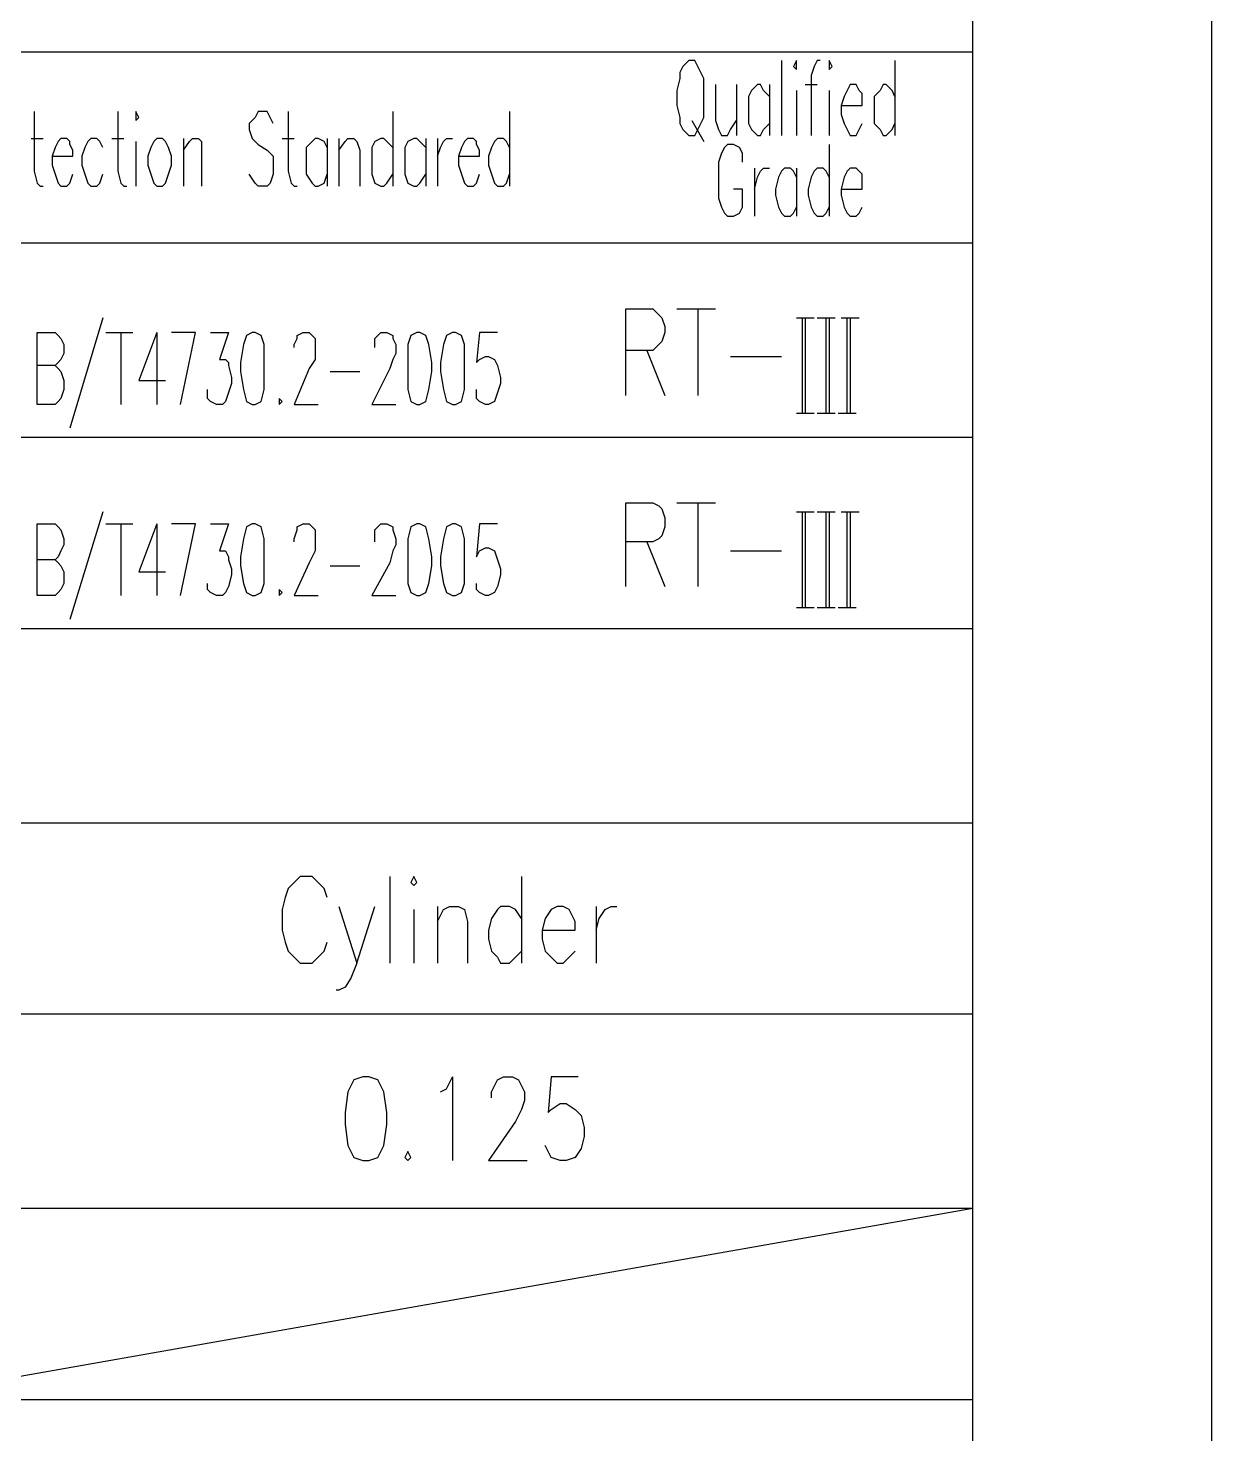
# Model space of a CAD drawing. Extents: x 13.06 to 16.25, y 9.33 to 13.85.
# Drawn here: x 15.986 to 16.25, y 12.8023 to 13.1159 of the extents above; entities that cross this region are included whole.
import ezdxf

# ---------------------------------------------------------------- set-up
doc = ezdxf.new("R2010")
doc.units = 0
doc.header["$MEASUREMENT"] = 0
doc.linetypes.add('AUSGEZOGEN', pattern=[0])
doc.layers.get('0').update_dxf_attribs({"linetype": 'AUSGEZOGEN'})

msp = doc.modelspace()

# ---------------------------------------------------------------- linework, layer by layer
for points in [[(13.056, 9.33067), (16.25, 9.33067), (16.25, 9.33067), (16.25, 13.85267), (16.25, 13.85267), (13.056, 13.85267), (13.056, 13.85267), (13.056, 9.33067), (13.056, 9.33067)], [(13.19, 9.384), (16.19667, 9.384), (16.19667, 9.384), (16.19667, 13.79933), (16.19667, 13.79933), (13.19, 13.79933), (13.19, 13.79933), (13.19, 9.384), (13.19, 9.384)], [(16.19667, 12.81), (16.19667, 13.79933)], [(15.71267, 13.11067), (16.19667, 13.11067)], [(16.13333, 13.10867), (16.132, 13.10733), (16.132, 13.10733), (16.13133, 13.106), (16.13133, 13.106), (16.13133, 13.10467), (16.13133, 13.10467), (16.13067, 13.102), (16.13067, 13.102), (16.13067, 13.09867), (16.13067, 13.09867), (16.13133, 13.096), (16.13133, 13.096), (16.13133, 13.09467), (16.13133, 13.09467), (16.132, 13.09333), (16.132, 13.09333), (16.13333, 13.092), (16.13333, 13.092), (16.13467, 13.092), (16.13467, 13.092), (16.13533, 13.09333), (16.13533, 13.09333), (16.136, 13.09467), (16.136, 13.09467), (16.13667, 13.096), (16.13667, 13.096), (16.13667, 13.10467), (16.13667, 13.10467), (16.136, 13.106), (16.136, 13.106), (16.13533, 13.10733), (16.13533, 13.10733), (16.13467, 13.10867), (16.13467, 13.10867), (16.13333, 13.10867), (16.13333, 13.10867)], [(16.154, 13.10867), (16.154, 13.092)], [(16.15667, 13.10733), (16.15733, 13.10667), (16.15733, 13.10667), (16.15733, 13.10867), (16.15733, 13.10867), (16.15667, 13.10733), (16.15667, 13.10733)], [(16.16267, 13.10867), (16.162, 13.10867), (16.162, 13.10867), (16.16133, 13.10733), (16.16133, 13.10733), (16.16067, 13.10533), (16.16067, 13.10533), (16.16067, 13.092)], [(16.16467, 13.10733), (16.16467, 13.10667), (16.16467, 13.10667), (16.16533, 13.10733), (16.16533, 13.10733), (16.16467, 13.10867), (16.16467, 13.10867), (16.16467, 13.10733), (16.16467, 13.10733)], [(16.17933, 13.10867), (16.17933, 13.092)], [(16.13933, 13.10333), (16.13933, 13.09533), (16.13933, 13.09533), (16.14, 13.09333), (16.14, 13.09333), (16.14067, 13.092), (16.14067, 13.092), (16.142, 13.092), (16.142, 13.092), (16.14267, 13.09333), (16.14267, 13.09333), (16.144, 13.09533)], [(16.144, 13.10333), (16.144, 13.092)], [(16.15133, 13.10067), (16.15, 13.102), (16.15, 13.102), (16.14933, 13.10333), (16.14933, 13.10333), (16.14867, 13.10333), (16.14867, 13.10333), (16.14733, 13.102), (16.14733, 13.102), (16.14667, 13.10067), (16.14667, 13.10067), (16.14667, 13.09467), (16.14667, 13.09467), (16.14733, 13.09333), (16.14733, 13.09333), (16.14867, 13.092), (16.14867, 13.092), (16.14933, 13.092), (16.14933, 13.092), (16.15, 13.09333), (16.15, 13.09333), (16.15133, 13.09467)], [(16.15133, 13.10333), (16.15133, 13.092)], [(16.15733, 13.102), (16.15733, 13.092)], [(16.15933, 13.10333), (16.162, 13.10333)], [(16.16467, 13.102), (16.16467, 13.092)], [(16.16733, 13.09867), (16.172, 13.09867), (16.172, 13.09867), (16.172, 13.1), (16.172, 13.1), (16.172, 13.10133), (16.172, 13.10133), (16.17133, 13.102), (16.17133, 13.102), (16.17067, 13.10333), (16.17067, 13.10333), (16.16933, 13.10333), (16.16933, 13.10333), (16.16867, 13.102), (16.16867, 13.102), (16.168, 13.10067), (16.168, 13.10067), (16.16733, 13.09867), (16.16733, 13.09867), (16.16733, 13.09667), (16.16733, 13.09667), (16.168, 13.09467), (16.168, 13.09467), (16.16867, 13.09333), (16.16867, 13.09333), (16.16933, 13.092), (16.16933, 13.092), (16.17067, 13.092), (16.17067, 13.092), (16.17133, 13.09333), (16.17133, 13.09333), (16.172, 13.09467)], [(16.17933, 13.10067), (16.17867, 13.102), (16.17867, 13.102), (16.17733, 13.10333), (16.17733, 13.10333), (16.17667, 13.10333), (16.17667, 13.10333), (16.176, 13.102), (16.176, 13.102), (16.17467, 13.10067), (16.17467, 13.10067), (16.17467, 13.09467), (16.17467, 13.09467), (16.176, 13.09333), (16.176, 13.09333), (16.17667, 13.092), (16.17667, 13.092), (16.17733, 13.092), (16.17733, 13.092), (16.17867, 13.09333), (16.17867, 13.09333), (16.17933, 13.09467)], [(15.98733, 13.09733), (15.98733, 13.084), (15.98733, 13.084), (15.988, 13.08133), (15.988, 13.08133), (15.98867, 13.08067), (15.98867, 13.08067), (15.98933, 13.08067)], [(16.006, 13.09733), (16.006, 13.084), (16.006, 13.084), (16.00667, 13.08133), (16.00667, 13.08133), (16.00733, 13.08067), (16.00733, 13.08067), (16.008, 13.08067)], [(16.01, 13.096), (16.01, 13.09533), (16.01, 13.09533), (16.01067, 13.096), (16.01067, 13.096), (16.01, 13.09733), (16.01, 13.09733), (16.01, 13.096), (16.01, 13.096)], [(16.04067, 13.09467), (16.04, 13.096), (16.04, 13.096), (16.03933, 13.09733), (16.03933, 13.09733), (16.03733, 13.09733), (16.03733, 13.09733), (16.03667, 13.096), (16.03667, 13.096), (16.03533, 13.09467), (16.03533, 13.09467), (16.03533, 13.09333), (16.03533, 13.09333), (16.036, 13.09133), (16.036, 13.09133), (16.03667, 13.09067), (16.03667, 13.09067), (16.03733, 13.09), (16.03733, 13.09), (16.03933, 13.08867), (16.03933, 13.08867), (16.04, 13.088), (16.04, 13.088), (16.04067, 13.08733), (16.04067, 13.08733), (16.04067, 13.08333), (16.04067, 13.08333), (16.04, 13.08133), (16.04, 13.08133), (16.03933, 13.08067), (16.03933, 13.08067), (16.03733, 13.08067), (16.03733, 13.08067), (16.03667, 13.08133), (16.03667, 13.08133), (16.03533, 13.08333)], [(16.044, 13.09733), (16.044, 13.084), (16.044, 13.084), (16.04467, 13.08133), (16.04467, 13.08133), (16.04533, 13.08067), (16.04533, 13.08067), (16.046, 13.08067)], [(16.06733, 13.09733), (16.06733, 13.08067)], [(16.09333, 13.09733), (16.09333, 13.08067)], [(16.134, 13.09533), (16.13667, 13.09067)], [(15.98667, 13.09133), (15.98933, 13.09133)], [(15.99133, 13.08733), (15.996, 13.08733), (15.996, 13.08733), (15.996, 13.08867), (15.996, 13.08867), (15.99533, 13.09), (15.99533, 13.09), (15.99533, 13.09067), (15.99533, 13.09067), (15.99467, 13.09133), (15.99467, 13.09133), (15.99333, 13.09133), (15.99333, 13.09133), (15.99267, 13.09067), (15.99267, 13.09067), (15.992, 13.08933), (15.992, 13.08933), (15.99133, 13.08733), (15.99133, 13.08733), (15.99133, 13.08533), (15.99133, 13.08533), (15.992, 13.08333), (15.992, 13.08333), (15.99267, 13.08133), (15.99267, 13.08133), (15.99333, 13.08067), (15.99333, 13.08067), (15.99467, 13.08067), (15.99467, 13.08067), (15.99533, 13.08133), (15.99533, 13.08133), (15.996, 13.08333)], [(16.00267, 13.08933), (16.002, 13.09067), (16.002, 13.09067), (16.00133, 13.09133), (16.00133, 13.09133), (16, 13.09133), (16, 13.09133), (15.99933, 13.09067), (15.99933, 13.09067), (15.99867, 13.08933), (15.99867, 13.08933), (15.998, 13.08733), (15.998, 13.08733), (15.998, 13.08533), (15.998, 13.08533), (15.99867, 13.08333), (15.99867, 13.08333), (15.99933, 13.08133), (15.99933, 13.08133), (16, 13.08067), (16, 13.08067), (16.00133, 13.08067), (16.00133, 13.08067), (16.002, 13.08133), (16.002, 13.08133), (16.00267, 13.08333)], [(16.00467, 13.09133), (16.00733, 13.09133)], [(16.01, 13.09067), (16.01, 13.08067)], [(16.01467, 13.09133), (16.014, 13.09067), (16.014, 13.09067), (16.01333, 13.08933), (16.01333, 13.08933), (16.01267, 13.08733), (16.01267, 13.08733), (16.01267, 13.08533), (16.01267, 13.08533), (16.01333, 13.08333), (16.01333, 13.08333), (16.014, 13.08133), (16.014, 13.08133), (16.01467, 13.08067), (16.01467, 13.08067), (16.016, 13.08067), (16.016, 13.08067), (16.01667, 13.08133), (16.01667, 13.08133), (16.01733, 13.08333), (16.01733, 13.08333), (16.018, 13.08533), (16.018, 13.08533), (16.018, 13.08733), (16.018, 13.08733), (16.01733, 13.08933), (16.01733, 13.08933), (16.01667, 13.09067), (16.01667, 13.09067), (16.016, 13.09133), (16.016, 13.09133), (16.01467, 13.09133), (16.01467, 13.09133)], [(16.02067, 13.09133), (16.02067, 13.08067)], [(16.02067, 13.08867), (16.022, 13.09067), (16.022, 13.09067), (16.02267, 13.09133), (16.02267, 13.09133), (16.024, 13.09133), (16.024, 13.09133), (16.02467, 13.09067), (16.02467, 13.09067), (16.02467, 13.08067)], [(16.04267, 13.09133), (16.04533, 13.09133)], [(16.05267, 13.08933), (16.052, 13.09067), (16.052, 13.09067), (16.05067, 13.09133), (16.05067, 13.09133), (16.05, 13.09133), (16.05, 13.09133), (16.04933, 13.09067), (16.04933, 13.09067), (16.048, 13.08933), (16.048, 13.08933), (16.048, 13.08333), (16.048, 13.08333), (16.04933, 13.08133), (16.04933, 13.08133), (16.05, 13.08067), (16.05, 13.08067), (16.05067, 13.08067), (16.05067, 13.08067), (16.052, 13.08133), (16.052, 13.08133), (16.05267, 13.08333)], [(16.05267, 13.09133), (16.05267, 13.08067)], [(16.05533, 13.09133), (16.05533, 13.08067)], [(16.05533, 13.08867), (16.05667, 13.09067), (16.05667, 13.09067), (16.05733, 13.09133), (16.05733, 13.09133), (16.05867, 13.09133), (16.05867, 13.09133), (16.05933, 13.09067), (16.05933, 13.09067), (16.06, 13.08867), (16.06, 13.08867), (16.06, 13.08067)], [(16.06733, 13.08933), (16.066, 13.09067), (16.066, 13.09067), (16.06533, 13.09133), (16.06533, 13.09133), (16.06467, 13.09133), (16.06467, 13.09133), (16.06333, 13.09067), (16.06333, 13.09067), (16.06267, 13.08933), (16.06267, 13.08933), (16.06267, 13.08333), (16.06267, 13.08333), (16.06333, 13.08133), (16.06333, 13.08133), (16.06467, 13.08067), (16.06467, 13.08067), (16.06533, 13.08067), (16.06533, 13.08067), (16.066, 13.08133), (16.066, 13.08133), (16.06733, 13.08333)], [(16.07467, 13.08933), (16.07333, 13.09067), (16.07333, 13.09067), (16.07267, 13.09133), (16.07267, 13.09133), (16.072, 13.09133), (16.072, 13.09133), (16.07067, 13.09067), (16.07067, 13.09067), (16.07, 13.08933), (16.07, 13.08933), (16.07, 13.08333), (16.07, 13.08333), (16.07067, 13.08133), (16.07067, 13.08133), (16.072, 13.08067), (16.072, 13.08067), (16.07267, 13.08067), (16.07267, 13.08067), (16.07333, 13.08133), (16.07333, 13.08133), (16.07467, 13.08333)], [(16.07467, 13.09133), (16.07467, 13.08067)], [(16.07733, 13.09133), (16.07733, 13.08067)], [(16.07733, 13.08733), (16.078, 13.08933), (16.078, 13.08933), (16.07867, 13.09067), (16.07867, 13.09067), (16.07933, 13.09133), (16.07933, 13.09133), (16.08067, 13.09133)], [(16.082, 13.08733), (16.08667, 13.08733), (16.08667, 13.08733), (16.08667, 13.08867), (16.08667, 13.08867), (16.086, 13.09), (16.086, 13.09), (16.086, 13.09067), (16.086, 13.09067), (16.08533, 13.09133), (16.08533, 13.09133), (16.084, 13.09133), (16.084, 13.09133), (16.08333, 13.09067), (16.08333, 13.09067), (16.08267, 13.08933), (16.08267, 13.08933), (16.082, 13.08733), (16.082, 13.08733), (16.082, 13.08533), (16.082, 13.08533), (16.08267, 13.08333), (16.08267, 13.08333), (16.08333, 13.08133), (16.08333, 13.08133), (16.084, 13.08067), (16.084, 13.08067), (16.08533, 13.08067), (16.08533, 13.08067), (16.086, 13.08133), (16.086, 13.08133), (16.08667, 13.08333)], [(16.09333, 13.08933), (16.09267, 13.09067), (16.09267, 13.09067), (16.092, 13.09133), (16.092, 13.09133), (16.09067, 13.09133), (16.09067, 13.09133), (16.09, 13.09067), (16.09, 13.09067), (16.08933, 13.08933), (16.08933, 13.08933), (16.08867, 13.08733), (16.08867, 13.08733), (16.08867, 13.08533), (16.08867, 13.08533), (16.08933, 13.08333), (16.08933, 13.08333), (16.09, 13.08133), (16.09, 13.08133), (16.09067, 13.08067), (16.09067, 13.08067), (16.092, 13.08067), (16.092, 13.08067), (16.09267, 13.08133), (16.09267, 13.08133), (16.09333, 13.08333)], [(16.14533, 13.086), (16.14533, 13.088), (16.14533, 13.088), (16.14467, 13.08933), (16.14467, 13.08933), (16.14333, 13.09), (16.14333, 13.09), (16.142, 13.09), (16.142, 13.09), (16.14133, 13.08933), (16.14133, 13.08933), (16.14067, 13.088), (16.14067, 13.088), (16.14, 13.086), (16.14, 13.086), (16.14, 13.078), (16.14, 13.078), (16.14067, 13.076), (16.14067, 13.076), (16.14133, 13.07467), (16.14133, 13.07467), (16.142, 13.074), (16.142, 13.074), (16.14333, 13.074), (16.14333, 13.074), (16.14467, 13.07467), (16.14467, 13.07467), (16.14533, 13.076), (16.14533, 13.076), (16.14533, 13.08), (16.14533, 13.08), (16.14333, 13.08)], [(16.16467, 13.09), (16.16467, 13.074)], [(16.148, 13.08467), (16.148, 13.074)], [(16.148, 13.08), (16.14867, 13.08267), (16.14867, 13.08267), (16.14933, 13.084), (16.14933, 13.084), (16.15, 13.08467), (16.15, 13.08467), (16.15133, 13.08467)], [(16.15733, 13.08267), (16.15667, 13.084), (16.15667, 13.084), (16.156, 13.08467), (16.156, 13.08467), (16.15467, 13.08467), (16.15467, 13.08467), (16.154, 13.084), (16.154, 13.084), (16.15333, 13.08267), (16.15333, 13.08267), (16.15267, 13.08), (16.15267, 13.08), (16.15267, 13.07867), (16.15267, 13.07867), (16.15333, 13.076), (16.15333, 13.076), (16.154, 13.07467), (16.154, 13.07467), (16.15467, 13.074), (16.15467, 13.074), (16.156, 13.074), (16.156, 13.074), (16.15667, 13.07467), (16.15667, 13.07467), (16.15733, 13.076)], [(16.15733, 13.08467), (16.15733, 13.074)], [(16.16467, 13.08267), (16.164, 13.084), (16.164, 13.084), (16.16333, 13.08467), (16.16333, 13.08467), (16.162, 13.08467), (16.162, 13.08467), (16.16133, 13.084), (16.16133, 13.084), (16.16067, 13.08267), (16.16067, 13.08267), (16.16, 13.08), (16.16, 13.08), (16.16, 13.07867), (16.16, 13.07867), (16.16067, 13.076), (16.16067, 13.076), (16.16133, 13.07467), (16.16133, 13.07467), (16.162, 13.074), (16.162, 13.074), (16.16333, 13.074), (16.16333, 13.074), (16.164, 13.07467), (16.164, 13.07467), (16.16467, 13.076)], [(16.16733, 13.08), (16.172, 13.08), (16.172, 13.08), (16.172, 13.08133), (16.172, 13.08133), (16.172, 13.08333), (16.172, 13.08333), (16.17133, 13.084), (16.17133, 13.084), (16.17067, 13.08467), (16.17067, 13.08467), (16.16933, 13.08467), (16.16933, 13.08467), (16.16867, 13.084), (16.16867, 13.084), (16.168, 13.08267), (16.168, 13.08267), (16.16733, 13.08), (16.16733, 13.08), (16.16733, 13.07867), (16.16733, 13.07867), (16.168, 13.076), (16.168, 13.076), (16.16867, 13.07467), (16.16867, 13.07467), (16.16933, 13.074), (16.16933, 13.074), (16.17067, 13.074), (16.17067, 13.074), (16.17133, 13.07467), (16.17133, 13.07467), (16.172, 13.076)], [(15.73933, 13.068), (16.19667, 13.068)], [(16.11933, 13.034), (16.11933, 13.05333), (16.11933, 13.05333), (16.12533, 13.05333), (16.12533, 13.05333), (16.12667, 13.052), (16.12667, 13.052), (16.12733, 13.05133), (16.12733, 13.05133), (16.128, 13.04933), (16.128, 13.04933), (16.128, 13.048), (16.128, 13.048), (16.12733, 13.046), (16.12733, 13.046), (16.12667, 13.04533), (16.12667, 13.04533), (16.12533, 13.044), (16.12533, 13.044), (16.11933, 13.044)], [(16.13067, 13.05333), (16.13933, 13.05333)], [(16.13533, 13.05333), (16.13533, 13.034)], [(16.00267, 13.05133), (15.99533, 13.02667)], [(16.15733, 13.05133), (16.16133, 13.05133)], [(16.15867, 13.03), (16.15867, 13.05133)], [(16.15933, 13.05133), (16.15933, 13.03)], [(16.162, 13.05133), (16.166, 13.05133)], [(16.164, 13.03), (16.164, 13.05133)], [(16.16467, 13.05133), (16.16467, 13.03)], [(16.16733, 13.05133), (16.17133, 13.05133)], [(16.16867, 13.03), (16.16867, 13.05133)], [(16.16933, 13.05133), (16.16933, 13.03)], [(15.988, 13.032), (15.988, 13.048), (15.988, 13.048), (15.992, 13.048), (15.992, 13.048), (15.99267, 13.04733), (15.99267, 13.04733), (15.99333, 13.04667), (15.99333, 13.04667), (15.994, 13.04533), (15.994, 13.04533), (15.994, 13.04333), (15.994, 13.04333), (15.99333, 13.042), (15.99333, 13.042), (15.99267, 13.04133), (15.99267, 13.04133), (15.992, 13.04067), (15.992, 13.04067), (15.988, 13.04067)], [(16.00333, 13.048), (16.00933, 13.048)], [(16.00667, 13.048), (16.00667, 13.032)], [(16.01467, 13.048), (16.01067, 13.03733), (16.01067, 13.03733), (16.01667, 13.03733)], [(16.01467, 13.048), (16.01467, 13.032)], [(16.02, 13.032), (16.02333, 13.048), (16.02333, 13.048), (16.018, 13.048)], [(16.02667, 13.048), (16.03067, 13.048), (16.03067, 13.048), (16.02867, 13.042), (16.02867, 13.042), (16.03, 13.042), (16.03, 13.042), (16.03067, 13.04133), (16.03067, 13.04133), (16.03067, 13.04067), (16.03067, 13.04067), (16.03133, 13.038), (16.03133, 13.038), (16.03133, 13.03667), (16.03133, 13.03667), (16.03067, 13.03467), (16.03067, 13.03467), (16.03, 13.03267), (16.03, 13.03267), (16.02933, 13.032), (16.02933, 13.032), (16.028, 13.032), (16.028, 13.032), (16.02667, 13.03267), (16.02667, 13.03267), (16.026, 13.03333), (16.026, 13.03333), (16.026, 13.03533)], [(16.036, 13.048), (16.03467, 13.04733), (16.03467, 13.04733), (16.034, 13.04533), (16.034, 13.04533), (16.03333, 13.04133), (16.03333, 13.04133), (16.03333, 13.03933), (16.03333, 13.03933), (16.034, 13.03533), (16.034, 13.03533), (16.03467, 13.03267), (16.03467, 13.03267), (16.036, 13.032), (16.036, 13.032), (16.03667, 13.032), (16.03667, 13.032), (16.038, 13.03267), (16.038, 13.03267), (16.03867, 13.03533), (16.03867, 13.03533), (16.03867, 13.04533), (16.03867, 13.04533), (16.038, 13.04733), (16.038, 13.04733), (16.03667, 13.048), (16.03667, 13.048), (16.036, 13.048), (16.036, 13.048)], [(16.04533, 13.04467), (16.04533, 13.04533), (16.04533, 13.04533), (16.046, 13.04667), (16.046, 13.04667), (16.046, 13.04733), (16.046, 13.04733), (16.04733, 13.048), (16.04733, 13.048), (16.04867, 13.048), (16.04867, 13.048), (16.04933, 13.04733), (16.04933, 13.04733), (16.05, 13.04667), (16.05, 13.04667), (16.05, 13.042), (16.05, 13.042), (16.04867, 13.04), (16.04867, 13.04), (16.04533, 13.032), (16.04533, 13.032), (16.05067, 13.032)], [(16.06333, 13.04467), (16.06333, 13.04667), (16.06333, 13.04667), (16.064, 13.04733), (16.064, 13.04733), (16.06467, 13.048), (16.06467, 13.048), (16.066, 13.048), (16.066, 13.048), (16.06733, 13.04733), (16.06733, 13.04733), (16.06733, 13.04667), (16.06733, 13.04667), (16.068, 13.04533), (16.068, 13.04533), (16.068, 13.04333), (16.068, 13.04333), (16.06733, 13.042), (16.06733, 13.042), (16.06667, 13.04), (16.06667, 13.04), (16.06267, 13.032), (16.06267, 13.032), (16.068, 13.032)], [(16.07267, 13.048), (16.07133, 13.04733), (16.07133, 13.04733), (16.07067, 13.04533), (16.07067, 13.04533), (16.07067, 13.03533), (16.07067, 13.03533), (16.07133, 13.03267), (16.07133, 13.03267), (16.07267, 13.032), (16.07267, 13.032), (16.07333, 13.032), (16.07333, 13.032), (16.07467, 13.03267), (16.07467, 13.03267), (16.07533, 13.03533), (16.07533, 13.03533), (16.076, 13.03933), (16.076, 13.03933), (16.076, 13.04133), (16.076, 13.04133), (16.07533, 13.04533), (16.07533, 13.04533), (16.07467, 13.04733), (16.07467, 13.04733), (16.07333, 13.048), (16.07333, 13.048), (16.07267, 13.048), (16.07267, 13.048)], [(16.08067, 13.048), (16.07933, 13.04733), (16.07933, 13.04733), (16.07867, 13.04533), (16.07867, 13.04533), (16.078, 13.04133), (16.078, 13.04133), (16.078, 13.03933), (16.078, 13.03933), (16.07867, 13.03533), (16.07867, 13.03533), (16.07933, 13.03267), (16.07933, 13.03267), (16.08067, 13.032), (16.08067, 13.032), (16.08133, 13.032), (16.08133, 13.032), (16.08267, 13.03267), (16.08267, 13.03267), (16.08333, 13.03533), (16.08333, 13.03533), (16.08333, 13.04533), (16.08333, 13.04533), (16.08267, 13.04733), (16.08267, 13.04733), (16.08133, 13.048), (16.08133, 13.048), (16.08067, 13.048), (16.08067, 13.048)], [(16.09067, 13.048), (16.08667, 13.048), (16.08667, 13.048), (16.086, 13.04133), (16.086, 13.04133), (16.08667, 13.042), (16.08667, 13.042), (16.088, 13.04267), (16.088, 13.04267), (16.08867, 13.04267), (16.08867, 13.04267), (16.09, 13.042), (16.09, 13.042), (16.09067, 13.04067), (16.09067, 13.04067), (16.09133, 13.038), (16.09133, 13.038), (16.09133, 13.03667), (16.09133, 13.03667), (16.09067, 13.03467), (16.09067, 13.03467), (16.09, 13.03267), (16.09, 13.03267), (16.08867, 13.032), (16.08867, 13.032), (16.088, 13.032), (16.088, 13.032), (16.08667, 13.03267), (16.08667, 13.03267), (16.086, 13.03333), (16.086, 13.03333), (16.086, 13.03533)], [(16.124, 13.044), (16.128, 13.034)], [(16.14267, 13.04267), (16.154, 13.04267)], [(15.992, 13.04067), (15.99267, 13.04), (15.99267, 13.04), (15.99333, 13.03933), (15.99333, 13.03933), (15.994, 13.03733), (15.994, 13.03733), (15.994, 13.03533), (15.994, 13.03533), (15.99333, 13.03333), (15.99333, 13.03333), (15.99267, 13.03267), (15.99267, 13.03267), (15.992, 13.032), (15.992, 13.032), (15.988, 13.032)], [(16.05333, 13.03933), (16.06, 13.03933)], [(16.042, 13.03333), (16.042, 13.032), (16.042, 13.032), (16.04267, 13.03267), (16.04267, 13.03267), (16.042, 13.03333), (16.042, 13.03333)], [(16.15733, 13.03), (16.16133, 13.03)], [(16.162, 13.03), (16.166, 13.03)], [(16.16667, 13.03), (16.17067, 13.03)], [(15.81133, 13.02467), (16.19667, 13.02467)], [(16.00267, 13.008), (15.99533, 12.984)], [(16.11933, 12.99133), (16.11933, 13.01), (16.11933, 13.01), (16.12533, 13.01), (16.12533, 13.01), (16.12667, 13.00933), (16.12667, 13.00933), (16.12733, 13.00867), (16.12733, 13.00867), (16.128, 13.00667), (16.128, 13.00667), (16.128, 13.00467), (16.128, 13.00467), (16.12733, 13.00267), (16.12733, 13.00267), (16.12667, 13.002), (16.12667, 13.002), (16.12533, 13.00133), (16.12533, 13.00133), (16.11933, 13.00133)], [(16.13067, 13.01), (16.13933, 13.01)], [(16.13533, 13.01), (16.13533, 12.99133)], [(16.15733, 13.008), (16.16133, 13.008)], [(16.15867, 12.98667), (16.15867, 13.008)], [(16.15933, 13.008), (16.15933, 12.98667)], [(16.162, 13.008), (16.166, 13.008)], [(16.164, 12.98667), (16.164, 13.008)], [(16.16467, 13.008), (16.16467, 12.98667)], [(16.16733, 13.008), (16.17133, 13.008)], [(16.16867, 12.98667), (16.16867, 13.008)], [(16.16933, 13.008), (16.16933, 12.98667)], [(15.988, 12.98933), (15.988, 13.00533), (15.988, 13.00533), (15.992, 13.00533), (15.992, 13.00533), (15.99267, 13.00467), (15.99267, 13.00467), (15.99333, 13.004), (15.99333, 13.004), (15.994, 13.002), (15.994, 13.002), (15.994, 13.00067), (15.994, 13.00067), (15.99333, 12.99933), (15.99333, 12.99933), (15.99267, 12.998), (15.99267, 12.998), (15.992, 12.99733), (15.992, 12.99733), (15.988, 12.99733)], [(16.00333, 13.00533), (16.00933, 13.00533)], [(16.00667, 13.00533), (16.00667, 12.98933)], [(16.01467, 13.00533), (16.01067, 12.99467), (16.01067, 12.99467), (16.01667, 12.99467)], [(16.01467, 13.00533), (16.01467, 12.98933)], [(16.02, 12.98933), (16.02333, 13.00533), (16.02333, 13.00533), (16.018, 13.00533)], [(16.02667, 13.00533), (16.03067, 13.00533), (16.03067, 13.00533), (16.02867, 12.99933), (16.02867, 12.99933), (16.03, 12.99933), (16.03, 12.99933), (16.03067, 12.998), (16.03067, 12.998), (16.03067, 12.99733), (16.03067, 12.99733), (16.03133, 12.99533), (16.03133, 12.99533), (16.03133, 12.994), (16.03133, 12.994), (16.03067, 12.99133), (16.03067, 12.99133), (16.03, 12.99), (16.03, 12.99), (16.02933, 12.98933), (16.02933, 12.98933), (16.028, 12.98933), (16.028, 12.98933), (16.02667, 12.99), (16.02667, 12.99), (16.026, 12.99067), (16.026, 12.99067), (16.026, 12.992)], [(16.036, 13.00533), (16.03467, 13.00467), (16.03467, 13.00467), (16.034, 13.002), (16.034, 13.002), (16.03333, 12.998), (16.03333, 12.998), (16.03333, 12.996), (16.03333, 12.996), (16.034, 12.992), (16.034, 12.992), (16.03467, 12.99), (16.03467, 12.99), (16.036, 12.98933), (16.036, 12.98933), (16.03667, 12.98933), (16.03667, 12.98933), (16.038, 12.99), (16.038, 12.99), (16.03867, 12.992), (16.03867, 12.992), (16.03867, 13.002), (16.03867, 13.002), (16.038, 13.00467), (16.038, 13.00467), (16.03667, 13.00533), (16.03667, 13.00533), (16.036, 13.00533), (16.036, 13.00533)], [(16.04533, 13.00133), (16.04533, 13.002), (16.04533, 13.002), (16.046, 13.004), (16.046, 13.004), (16.046, 13.00467), (16.046, 13.00467), (16.04733, 13.00533), (16.04733, 13.00533), (16.04867, 13.00533), (16.04867, 13.00533), (16.04933, 13.00467), (16.04933, 13.00467), (16.05, 13.004), (16.05, 13.004), (16.05, 12.99933), (16.05, 12.99933), (16.04867, 12.99667), (16.04867, 12.99667), (16.04533, 12.98933), (16.04533, 12.98933), (16.05067, 12.98933)], [(16.06333, 13.00133), (16.06333, 13.004), (16.06333, 13.004), (16.064, 13.00467), (16.064, 13.00467), (16.06467, 13.00533), (16.06467, 13.00533), (16.066, 13.00533), (16.066, 13.00533), (16.06733, 13.00467), (16.06733, 13.00467), (16.06733, 13.004), (16.06733, 13.004), (16.068, 13.002), (16.068, 13.002), (16.068, 13.00067), (16.068, 13.00067), (16.06733, 12.99933), (16.06733, 12.99933), (16.06667, 12.99667), (16.06667, 12.99667), (16.06267, 12.98933), (16.06267, 12.98933), (16.068, 12.98933)], [(16.07267, 13.00533), (16.07133, 13.00467), (16.07133, 13.00467), (16.07067, 13.002), (16.07067, 13.002), (16.07067, 12.992), (16.07067, 12.992), (16.07133, 12.99), (16.07133, 12.99), (16.07267, 12.98933), (16.07267, 12.98933), (16.07333, 12.98933), (16.07333, 12.98933), (16.07467, 12.99), (16.07467, 12.99), (16.07533, 12.992), (16.07533, 12.992), (16.076, 12.996), (16.076, 12.996), (16.076, 12.998), (16.076, 12.998), (16.07533, 13.002), (16.07533, 13.002), (16.07467, 13.00467), (16.07467, 13.00467), (16.07333, 13.00533), (16.07333, 13.00533), (16.07267, 13.00533), (16.07267, 13.00533)], [(16.08067, 13.00533), (16.07933, 13.00467), (16.07933, 13.00467), (16.07867, 13.002), (16.07867, 13.002), (16.078, 12.998), (16.078, 12.998), (16.078, 12.996), (16.078, 12.996), (16.07867, 12.992), (16.07867, 12.992), (16.07933, 12.99), (16.07933, 12.99), (16.08067, 12.98933), (16.08067, 12.98933), (16.08133, 12.98933), (16.08133, 12.98933), (16.08267, 12.99), (16.08267, 12.99), (16.08333, 12.992), (16.08333, 12.992), (16.08333, 13.002), (16.08333, 13.002), (16.08267, 13.00467), (16.08267, 13.00467), (16.08133, 13.00533), (16.08133, 13.00533), (16.08067, 13.00533), (16.08067, 13.00533)], [(16.09067, 13.00533), (16.08667, 13.00533), (16.08667, 13.00533), (16.086, 12.998), (16.086, 12.998), (16.08667, 12.99933), (16.08667, 12.99933), (16.088, 13), (16.088, 13), (16.08867, 13), (16.08867, 13), (16.09, 12.99933), (16.09, 12.99933), (16.09067, 12.99733), (16.09067, 12.99733), (16.09133, 12.99533), (16.09133, 12.99533), (16.09133, 12.994), (16.09133, 12.994), (16.09067, 12.99133), (16.09067, 12.99133), (16.09, 12.99), (16.09, 12.99), (16.08867, 12.98933), (16.08867, 12.98933), (16.088, 12.98933), (16.088, 12.98933), (16.08667, 12.99), (16.08667, 12.99), (16.086, 12.99067), (16.086, 12.99067), (16.086, 12.992)], [(16.124, 13.00133), (16.128, 12.99133)], [(16.14267, 12.99933), (16.154, 12.99933)], [(15.992, 12.99733), (15.99267, 12.99667), (15.99267, 12.99667), (15.99333, 12.996), (15.99333, 12.996), (15.994, 12.99467), (15.994, 12.99467), (15.994, 12.992), (15.994, 12.992), (15.99333, 12.99067), (15.99333, 12.99067), (15.99267, 12.99), (15.99267, 12.99), (15.992, 12.98933), (15.992, 12.98933), (15.988, 12.98933)], [(16.05333, 12.996), (16.06, 12.996)], [(16.042, 12.99067), (16.042, 12.98933), (16.042, 12.98933), (16.04267, 12.99), (16.04267, 12.99), (16.042, 12.99067), (16.042, 12.99067)], [(16.15733, 12.98667), (16.16133, 12.98667)], [(16.162, 12.98667), (16.166, 12.98667)], [(16.16667, 12.98667), (16.17067, 12.98667)], [(15.73933, 12.982), (16.19667, 12.982)], [(15.71267, 12.93867), (16.19667, 12.93867)], [(15.71267, 12.93867), (16.19667, 12.93867)], [(16.05267, 12.922), (16.052, 12.924), (16.052, 12.924), (16.05067, 12.92533), (16.05067, 12.92533), (16.04933, 12.92667), (16.04933, 12.92667), (16.04667, 12.92667), (16.04667, 12.92667), (16.04533, 12.92533), (16.04533, 12.92533), (16.044, 12.924), (16.044, 12.924), (16.04333, 12.922), (16.04333, 12.922), (16.04267, 12.91933), (16.04267, 12.91933), (16.04267, 12.91467), (16.04267, 12.91467), (16.04333, 12.912), (16.04333, 12.912), (16.044, 12.91), (16.044, 12.91), (16.04533, 12.90867), (16.04533, 12.90867), (16.04667, 12.90733), (16.04667, 12.90733), (16.04933, 12.90733), (16.04933, 12.90733), (16.05067, 12.90867), (16.05067, 12.90867), (16.052, 12.91), (16.052, 12.91), (16.05267, 12.912)], [(16.06667, 12.92667), (16.06667, 12.90733)], [(16.07133, 12.92533), (16.072, 12.92467), (16.072, 12.92467), (16.07267, 12.92533), (16.07267, 12.92533), (16.072, 12.92667), (16.072, 12.92667), (16.07133, 12.92533), (16.07133, 12.92533)], [(16.096, 12.92667), (16.096, 12.90733)], [(16.05533, 12.92), (16.05933, 12.90733), (16.05933, 12.90733), (16.06333, 12.92)], [(16.072, 12.91933), (16.072, 12.90733)], [(16.07733, 12.92), (16.07733, 12.90733)], [(16.07733, 12.91667), (16.07867, 12.91933), (16.07867, 12.91933), (16.08, 12.92), (16.08, 12.92), (16.082, 12.92), (16.082, 12.92), (16.08333, 12.91933), (16.08333, 12.91933), (16.084, 12.91667), (16.084, 12.91667), (16.084, 12.90733)], [(16.096, 12.91733), (16.09467, 12.91933), (16.09467, 12.91933), (16.09333, 12.92), (16.09333, 12.92), (16.09133, 12.92), (16.09133, 12.92), (16.09067, 12.91933), (16.09067, 12.91933), (16.08933, 12.91733), (16.08933, 12.91733), (16.08867, 12.91467), (16.08867, 12.91467), (16.08867, 12.91267), (16.08867, 12.91267), (16.08933, 12.91), (16.08933, 12.91), (16.09067, 12.90867), (16.09067, 12.90867), (16.09133, 12.90733), (16.09133, 12.90733), (16.09333, 12.90733), (16.09333, 12.90733), (16.09467, 12.90867), (16.09467, 12.90867), (16.096, 12.91)], [(16.10067, 12.91467), (16.108, 12.91467), (16.108, 12.91467), (16.108, 12.91667), (16.108, 12.91667), (16.10733, 12.918), (16.10733, 12.918), (16.10667, 12.91933), (16.10667, 12.91933), (16.10533, 12.92), (16.10533, 12.92), (16.104, 12.92), (16.104, 12.92), (16.10267, 12.91933), (16.10267, 12.91933), (16.10133, 12.91733), (16.10133, 12.91733), (16.10067, 12.91467), (16.10067, 12.91467), (16.10067, 12.91267), (16.10067, 12.91267), (16.10133, 12.91), (16.10133, 12.91), (16.10267, 12.90867), (16.10267, 12.90867), (16.104, 12.90733), (16.104, 12.90733), (16.10533, 12.90733), (16.10533, 12.90733), (16.10667, 12.90867), (16.10667, 12.90867), (16.108, 12.91)], [(16.11267, 12.92), (16.11267, 12.90733)], [(16.11267, 12.91467), (16.11333, 12.91733), (16.11333, 12.91733), (16.11467, 12.91933), (16.11467, 12.91933), (16.116, 12.92), (16.116, 12.92), (16.11733, 12.92)], [(16.05933, 12.90733), (16.058, 12.904), (16.058, 12.904), (16.05667, 12.902), (16.05667, 12.902), (16.05533, 12.90133), (16.05533, 12.90133), (16.05467, 12.90133)], [(15.73933, 12.896), (16.19667, 12.896)], [(16.06067, 12.882), (16.05867, 12.88133), (16.05867, 12.88133), (16.05733, 12.87867), (16.05733, 12.87867), (16.05667, 12.874), (16.05667, 12.874), (16.05667, 12.87133), (16.05667, 12.87133), (16.05733, 12.86667), (16.05733, 12.86667), (16.05867, 12.864), (16.05867, 12.864), (16.06067, 12.86333), (16.06067, 12.86333), (16.062, 12.86333), (16.062, 12.86333), (16.064, 12.864), (16.064, 12.864), (16.06533, 12.86667), (16.06533, 12.86667), (16.066, 12.87133), (16.066, 12.87133), (16.066, 12.874), (16.066, 12.874), (16.06533, 12.87867), (16.06533, 12.87867), (16.064, 12.88133), (16.064, 12.88133), (16.062, 12.882), (16.062, 12.882), (16.06067, 12.882), (16.06067, 12.882)], [(16.078, 12.87867), (16.07933, 12.87933), (16.07933, 12.87933), (16.08067, 12.882), (16.08067, 12.882), (16.08067, 12.86333)], [(16.08933, 12.87733), (16.08933, 12.87867), (16.08933, 12.87867), (16.09, 12.88), (16.09, 12.88), (16.09067, 12.88133), (16.09067, 12.88133), (16.092, 12.882), (16.092, 12.882), (16.094, 12.882), (16.094, 12.882), (16.09533, 12.88133), (16.09533, 12.88133), (16.096, 12.88), (16.096, 12.88), (16.09667, 12.87867), (16.09667, 12.87867), (16.09667, 12.87667), (16.09667, 12.87667), (16.096, 12.87467), (16.096, 12.87467), (16.09467, 12.872), (16.09467, 12.872), (16.08867, 12.86333), (16.08867, 12.86333), (16.09733, 12.86333)], [(16.10867, 12.882), (16.10267, 12.882), (16.10267, 12.882), (16.102, 12.874), (16.102, 12.874), (16.10267, 12.87467), (16.10267, 12.87467), (16.10467, 12.876), (16.10467, 12.876), (16.106, 12.876), (16.106, 12.876), (16.108, 12.87467), (16.108, 12.87467), (16.10933, 12.87333), (16.10933, 12.87333), (16.11, 12.87067), (16.11, 12.87067), (16.11, 12.86867), (16.11, 12.86867), (16.10933, 12.866), (16.10933, 12.866), (16.108, 12.864), (16.108, 12.864), (16.106, 12.86333), (16.106, 12.86333), (16.10467, 12.86333), (16.10467, 12.86333), (16.10267, 12.864), (16.10267, 12.864), (16.102, 12.86533), (16.102, 12.86533), (16.10133, 12.86667)], [(16.07067, 12.86533), (16.07, 12.864), (16.07, 12.864), (16.07067, 12.86333), (16.07067, 12.86333), (16.07133, 12.864), (16.07133, 12.864), (16.07067, 12.86533), (16.07067, 12.86533)], [(15.73933, 12.85267), (16.19667, 12.85267)], [(15.95467, 12.81), (16.19667, 12.85267)], [(15.22867, 12.81), (16.19667, 12.81)], [(15.22867, 12.81), (16.19667, 12.81)]]:
    msp.add_lwpolyline(points)

doc.saveas('drawing.dxf')
